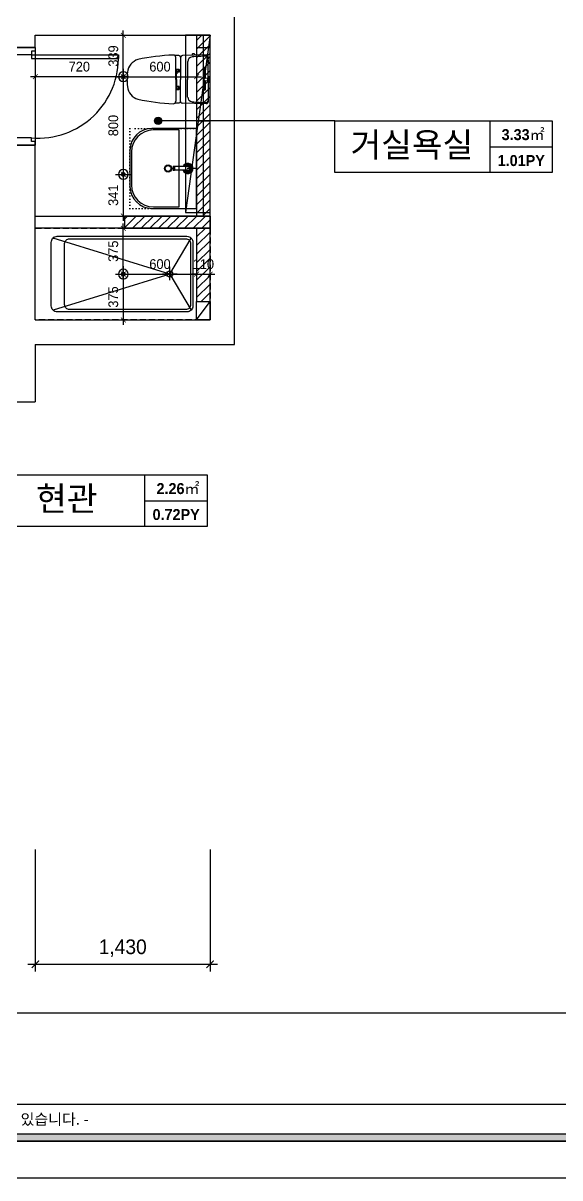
# Model space of a CAD drawing. Header units: inches. Extents: x 3778 to 56227, y -16914 to 35091.
# Drawn here: x 46040 to 50432, y 3795 to 13249 of the extents above; entities that cross this region are included whole.
import ezdxf
from ezdxf.enums import TextEntityAlignment as Align

# ---------------------------------------------------------------- set-up
doc = ezdxf.new("R2010")
doc.units = ezdxf.units.IN
doc.header["$LTSCALE"] = 100
doc.header["$MEASUREMENT"] = 0
doc.header["$PDSIZE"] = 700.071425
for name, pattern in [('DASHED', [0.75, 0.5, -0.25]), ('DOT', [0.25, 0, -0.25]), ('HID', [2.5, 1.5, -1]), ('HIDDEN', [9.525, 6.35, -3.175])]:
    doc.linetypes.add(name, pattern=pattern)
for name, color, linetype in [('0-ELC TEXT', 7, 'Continuous'), ('03-TEXT', 3, 'Continuous'), ('03-WAL NEW', 3, 'Continuous'), ('04_FUR', 6, 'Continuous'), ('06-LIGHT', 4, 'Continuous'), ('07-DIM WAL', 5, 'Continuous'), ('7', 7, 'Continuous'), ('CO-BATH', 6, 'Continuous'), ('F-SYM', 7, 'Continuous'), ('fin', 5, 'Continuous'), ('FORM(YOURNAME)-11', 1, 'Continuous'), ('FUR', 8, 'DASHED'), ('HL', 6, 'HIDDEN'), ('RC-LIGHT', 7, 'Continuous'), ('도면층2', 2, 'Continuous'), ('도면층4', 4, 'Continuous'), ('도면층5', 5, 'Continuous')]:
    doc.layers.add(name, color=color, linetype=linetype)
doc.styles.add('HY 울릉도 L', font='')
doc.styles.add('YOURNAME', font='HY울릉도M.TTF')
doc.styles.add('넥슨고딕', font='NEXONLv1GothicBold.ttf')
doc.styles.add('코레일둥고', font='Korail_Round_Gothic_Medium.ttf')
doc.styles.get('HY 울릉도 L').set_extended_font_data('HY울릉도L')
doc.dimstyles.new('40', dxfattribs={"dimscale": 40, "dimtxt": 2, "dimasz": 1, "dimexe": 1, "dimexo": 1, "dimgap": 1, "dimtad": 1, "dimdec": 0, "dimrnd": 0.05, "dimdsep": 46, "dimlunit": 6, "dimtxsty": 'HY 울릉도 L', "dimblk": 'ARCHTICK', "dimcen": 2.5, "dimdle": 1, "dimclrd": 133, "dimclre": 133, "dimclrt": 30, "dimadec": 0, "dimazin": 0, "dimtfac": 1, "dimtdec": 0, "dimtix": 1, "dimtmove": 2, "dimatfit": 3, "dimldrblk": 'ARCHTICK', "dimfxl": 0, "dimlwd": -1, "dimlwe": -1, "dimarcsym": 0})
doc.dimstyles.new('60', dxfattribs={"dimscale": 60, "dimtxt": 2, "dimasz": 1, "dimexe": 1, "dimexo": 1, "dimgap": 1, "dimtad": 1, "dimdec": 0, "dimrnd": 0.05, "dimdsep": 46, "dimlunit": 6, "dimtxsty": 'HY 울릉도 L', "dimblk": 'ARCHTICK', "dimcen": 2.5, "dimdle": 1, "dimclrd": 133, "dimclre": 133, "dimclrt": 30, "dimadec": 0, "dimazin": 0, "dimtfac": 1, "dimtdec": 0, "dimtix": 1, "dimtmove": 2, "dimatfit": 3, "dimldrblk": 'ARCHTICK', "dimfxl": 0, "dimlwd": -1, "dimlwe": -1, "dimarcsym": 0})

# ---------------------------------------------------------------- blocks, each defined once
blk = doc.blocks.new('FORM-PLAN')
at = {"layer": 'FORM(YOURNAME)-11'}
h = blk.add_hatch(color=256, dxfattribs=at)
h.dxf.hatch_style = 1
h.paths.add_polyline_path([(-71444, 55115), (10556, 55115), (10556, 54915), (-71444, 54915)])
h.paths.add_polyline_path([(-71444, -2085), (10556, -2085), (10556, -2285), (-71444, -2285)])
at = {"layer": 'Defpoints', "color": 158}
blk.add_line((1346, -1285), (-71444, -1285), dxfattribs=at)
for points in [[(-71444, -2285), (10556, -2285), (10556, 55115), (-71444, 55115)], [(-69444, 53115), (-64, 53115), (-64, 1215), (-69444, 1215)]]:
    blk.add_lwpolyline(points, close=True, dxfattribs=at)
at = {"layer": 'FORM(YOURNAME)-11', "color": 250}
blk.add_lwpolyline([(-72444, -3285), (11556, -3285), (11556, 56115), (-72444, 56115)], close=True, dxfattribs=at)
at = {"layer": 'FORM(YOURNAME)-11'}
blk.add_lwpolyline([(-71444, -2085), (10556, -2085), (10556, -2285), (-71444, -2285)], close=True, dxfattribs=at)
at = {"layer": 'FORM(YOURNAME)-11', "color": 1, "style": 'YOURNAME'}
blk.add_text("- 본 도서는 어떠한 경우에도 무단으로 도용할 수 없으며 도용시 '지적재산권' 보호에 관한 법률에 의거, 법적 분쟁이 발생합니다.  또한 본 도서에 관한 모든 저작권은 당사에 있습니다. -", height=300, dxfattribs=at).set_placement((-32990, -1685), align=Align.MIDDLE_CENTER)
at = {"layer": 'FORM(YOURNAME)-11', "color": 3, "style": 'YOURNAME'}
for tag, height, p in [('1', 450, (9905, 18188)), ('2', 450, (9905, 17544)), ('3', 450, (9905, 16257)), ('4', 450, (9905, 14326)), ('5', 515, (9905, 12009)), ('6', 515, (9905, 9757)), ('7', 515, (9905, 7504)), ('8', 515, (9905, 5252)), ('9', 515, (9905, 2999)), ('10', 515, (5655, 811)), ('11', 515, (9905, 747)), ('12', 515, (5655, -1441)), ('13', 515, (9905, -1441))]:
    blk.add_attdef(tag, text='', height=height, dxfattribs=at).set_placement(p, align=Align.MIDDLE_RIGHT)
blk = doc.blocks.new('*U630')
at = {"layer": 'F-SYM', "xscale": 0.3, "yscale": 0.3, "zscale": 0.3}
blk.add_blockref('FORM-PLAN', (51911.1, 4780.9), dxfattribs=at)
blk = doc.blocks.new('FSFF')
at = {"layer": '도면층2'}
for p, q in [((53847.4, 647.4), (53847.4, 8067.4)), ((52217.4, 3177.4), (53647.4, 3177.4)), ((52217.4, 3077.4), (52217.4, 3177.4)), ((53647.4, 847.4), (53647.4, 3177.4)), ((52217.4, 3077.4), (52017.4, 3077.4)), ((52217.4, 2277.4), (52017.4, 2277.4)), ((52217.4, 847.4), (52217.4, 2277.4)), ((52217.4, 847.4), (53647.4, 847.4)), ((52217.4, 647.4), (52217.4, 177.4)), ((52217.4, 647.4), (53847.4, 647.4)), ((51667.4, 177.4), (52217.4, 177.4))]:
    blk.add_line(p, q, dxfattribs=at)
at = {"layer": '도면층4'}
for p, q in [((52017.4, 3077.4), (52217.4, 3077.4)), ((52217.4, 3077.4), (52017.4, 3077.4)), ((52217.4, 3077.4), (52217.4, 2277.4)), ((52187.4, 3017.4), (52897.4, 3017.4)), ((52187.4, 3017.4), (52187.4, 2987.4)), ((52187.4, 2987.4), (52896.8, 2987.4)), ((52897.4, 3017.4), (52897.4, 2987.4)), ((52217.4, 2277.4), (52017.4, 2277.4))]:
    blk.add_line(p, q, dxfattribs=at)
for points in [[(52217.4, 3077.4), (52217.4, 3047.4), (52187.4, 3047.4), (52187.4, 3017.4), (52047.4, 3017.4), (52047.4, 3047.4), (52017.4, 3047.4), (52017.4, 3077.4), (52217.4, 3077.4)], [(52217.4, 2277.4), (52217.4, 2307.4), (52187.4, 2307.4), (52187.4, 2337.4), (52047.4, 2337.4), (52047.4, 2307.4), (52017.4, 2307.4), (52017.4, 2277.4), (52217.4, 2277.4)]]:
    blk.add_lwpolyline(points, dxfattribs=at)
at = {"layer": '도면층5'}
blk.add_arc((52240.5, 2992.1), 656.8, 265.36398, 2.20803, dxfattribs=at)
blk = doc.blocks.new('CJWSWJDEH')
at = {"layer": '03-WAL NEW'}
h = blk.add_hatch(dxfattribs=at)
h.set_pattern_fill('_USER', color=8, scale=50, angle=45, pattern_type=0)
h.set_pattern_definition([(45, (28388.65, -34815.21), (-35.35534, 35.35534), [])])
h.paths.add_polyline_path([(47569.8, 13149.4), (47459.8, 13149.4), (47459.8, 11669.4), (47569.8, 11669.4)])
h = blk.add_hatch(dxfattribs=at)
h.set_pattern_fill('_USER', color=256, scale=50, angle=45, pattern_type=0)
h.set_pattern_definition([(45, (25800, 50), (-35.35534, 35.35534), [])])
h.paths.add_polyline_path([(47569.8, 11669.4), (46869.8, 11669.4), (46869.8, 11569.4), (47569.8, 11569.4)])
h = blk.add_hatch(dxfattribs=at)
h.set_pattern_fill('_USER', color=8, scale=50, angle=45, pattern_type=0)
h.set_pattern_definition([(45, (40458.65, -33050.21), (-35.35534, 35.35534), [])])
h.paths.add_polyline_path([(47459.8, 10969.4), (47569.8, 10969.4), (47569.8, 11569.4), (47459.8, 11569.4)])
at = {"color": 8}
blk.add_line((47459.8, 12059.4), (47381.8, 12059.4), dxfattribs=at)
at = {"layer": '03-WAL NEW'}
for p, q in [((47459.8, 13049.4), (47569.8, 13049.4)), ((47459.8, 12449.4), (47569.8, 12449.4))]:
    blk.add_line(p, q, dxfattribs=at)
for points in [[(47569.8, 13149.4), (47459.8, 13149.4), (47459.8, 11669.4), (47569.8, 11669.4), (47569.8, 13149.4)], [(47569.8, 11669.4), (46869.8, 11669.4), (46869.8, 11569.4), (47569.8, 11569.4), (47569.8, 11669.4)]]:
    blk.add_lwpolyline(points, dxfattribs=at)
for points in [[(46139.8, 11669.4), (47569.8, 11669.4), (47569.8, 11569.4), (46139.8, 11569.4)], [(47459.8, 10969.4), (47569.8, 10969.4), (47569.8, 11569.4), (47459.8, 11569.4)]]:
    blk.add_lwpolyline(points, close=True, dxfattribs=at)
at = {"layer": '04_FUR', "color": 8}
blk.add_line((47569.8, 13149.4), (47369.8, 11699.4), dxfattribs=at)
blk.add_lwpolyline([(47369.8, 11699.4), (47569.8, 11699.4), (47569.8, 13149.4), (47369.8, 13149.4)], close=True, dxfattribs=at)
at = {"layer": 'CO-BATH', "color": 8}
for p, q in [((47459.8, 12386.4), (47093.8, 12386.4)), ((47459.8, 11732.4), (47459.8, 12386.4)), ((47315.8, 12374.4), (47105.8, 12374.4)), ((47315.8, 11744.4), (47315.8, 12374.4)), ((46913.8, 12206.4), (46913.8, 11912.4)), ((46925.8, 12194.4), (46925.8, 11924.4)), ((47267.2, 12076.8), (47267.2, 12042)), ((47273.2, 12076.8), (47267.2, 12076.8)), ((47273.2, 12042), (47267.2, 12042)), ((47273.2, 12076.8), (47273.2, 12042)), ((47279.2, 12075.6), (47273.2, 12075.6)), ((47279.2, 12043.2), (47273.2, 12043.2)), ((47279.2, 12075.6), (47279.2, 12043.2)), ((47387.8, 12074.4), (47279.2, 12074.4)), ((47387.8, 12044.4), (47279.2, 12044.4)), ((47093.8, 11732.4), (47459.8, 11732.4)), ((47105.8, 11744.4), (47315.8, 11744.4)), ((47239.8, 11194.4), (46284.5, 11489.8)), ((47239.8, 11194.4), (47415.2, 11489.8)), ((47239.8, 11144.4), (47239.8, 11254.4)), ((47239.8, 11194.4), (46284.5, 10899.1)), ((47299.8, 11194.4), (47179.8, 11194.4)), ((47239.8, 11194.4), (47415.2, 10899.1)), ((47459.8, 10819.4), (47569.8, 10969.4))]:
    blk.add_line(p, q, dxfattribs=at)
at = {"layer": 'CO-BATH', "color": 8, "linetype": 'DOT'}
blk.add_lwpolyline([(46913.8, 12386.4), (46913.8, 11732.4), (47459.8, 11732.4), (47459.8, 12386.4)], close=True, dxfattribs=at)
at = {"layer": 'CO-BATH', "color": 8}
for points in [[(47429.8, 11194.4), (47429.8, 10934.4, -0.414214), (47379.8, 10884.4), (46319.8, 10884.4, -0.414214), (46269.8, 10934.4), (46269.8, 11454.4, -0.414214), (46319.8, 11504.4), (47379.8, 11504.4, -0.414214), (47429.8, 11454.4), (47429.8, 11194.4)], [(47409.8, 11194.4), (47409.8, 10944.4, -0.414214), (47369.8, 10904.4), (46419.8, 10904.4, -0.414214), (46379.8, 10944.4), (46379.8, 11444.4, -0.414214), (46419.8, 11484.4), (47369.8, 11484.4, -0.414214), (47409.8, 11444.4)]]:
    blk.add_lwpolyline(points, format="xyb", close=True, dxfattribs=at)
blk.add_lwpolyline([(47459.8, 10969.4), (47569.8, 10969.4), (47569.8, 10819.4), (47459.8, 10819.4)], close=True, dxfattribs=at)
for radius in [30, 24]:
    blk.add_circle((47225.8, 12059.4), radius, dxfattribs=at)
for centre, radius, start, end in [((47093.8, 12206.4), 180, 90, 180), ((47105.8, 12194.4), 180, 90, 180), ((47387.8, 12059.4), 42, 200.92481, 159.07514), ((47387.8, 12059.4), 36, 204.62429, 155.37566), ((47387.8, 12059.4), 30, 209.99998, 149.99998), ((47387.8, 12059.4), 21.6, 223.98294, 136.01701), ((47387.8, 12059.4), 15, 269.99998, 89.99998), ((47093.8, 11912.4), 180, 180, 270), ((47105.8, 11924.4), 180, 180, 270)]:
    blk.add_arc(centre, radius, start, end, dxfattribs=at)
blk.add_ellipse((47239.8, 11194.4), major_axis=(-17.7, 17.7), ratio=1, dxfattribs=at)
at = {"layer": 'fin', "color": 8}
for p, q in [((47289.1, 12788.8), (47289.1, 12968.1)), ((47328.4, 12969.2), (47328.4, 12788.8)), ((47553.4, 12796.8), (47553.4, 12961.4)), ((47554.8, 12944.6), (47554.8, 12957.1)), ((47386.2, 12934.1), (47386.2, 12788.8)), ((47554.8, 12944.6), (47554.8, 12932.1)), ((47289.1, 12788.8), (47289.1, 12609.6)), ((47328.4, 12608.5), (47328.4, 12788.8)), ((47386.2, 12643.6), (47386.2, 12788.8)), ((47553.4, 12780.9), (47553.4, 12616.2))]:
    blk.add_line(p, q, dxfattribs=at)
for points in [[(47328.4, 12969.2, 0.371724), (47313.7, 12983.6, 0.003515), (47282.8, 12982.8, 0.320541)], [(47553.4, 12961.4), (47553.4, 12973.8, 0.421209), (47538, 12988.8), (47343, 12984.2, 0.001659)], [(47328.4, 12608.5, -0.371724), (47313.7, 12594.1, -0.003515), (47282.8, 12594.9, -0.320541)], [(47553.4, 12616.2), (47553.4, 12603.8, -0.421209), (47538, 12588.8), (47343, 12593.5, -0.001659)]]:
    blk.add_lwpolyline(points, format="xyb", dxfattribs=at)
for centre, radius, start, end in [((47018.7, 12833.1), 125.5, 108.2964, 173.42408), ((47350.6, 11143.2), 1846.7, 92.55377, 101.59784), ((47269.1, 12968.1), 20, 0, 92.3333), ((47343.4, 12969.2), 15, 91.36509, 180), ((47426.2, 12932.3), 40, 95.94375, 177.51291), ((47525.6, 11977.5), 1000, 89.31159, 95.94375), ((47537.4, 12961.4), 16, 0, 89.31159), ((47569.8, 12957.1), 15, 90, 180), ((47569.8, 12932.1), 15, 180, 270), ((47295.7, 12788.8), 405.9, 171.69926, 180), ((47295.7, 12788.8), 405.9, 180, 188.30074), ((47018.7, 12744.6), 125.5, 186.57592, 251.7036), ((47350.6, 14434.5), 1846.7, 258.40216, 267.44623), ((47269.1, 12609.6), 20, 267.6667, 0), ((47343.4, 12608.5), 15, 180, 268.63491), ((47426.2, 12645.3), 40, 182.48709, 264.05625), ((47525.6, 13600.2), 1000, 264.05625, 270.68841), ((47537.4, 12616.2), 16, 270.68841, 0)]:
    blk.add_arc(centre, radius, start, end, dxfattribs=at)
at = {"layer": 'FUR', "color": 8}
blk.add_lwpolyline([(47569.8, 10819.4), (46139.8, 10819.4), (46139.8, 11569.4), (47569.8, 11569.4), (47569.8, 10819.4)], dxfattribs=at)
at = {"layer": 'HL', "color": 8, "linetype": 'Continuous'}
for p, q in [((47423.3, 12993.8), (47423.3, 12986.1)), ((47439.4, 12997.8), (47427.3, 12997.8)), ((47443.4, 12993.8), (47443.4, 12986.6)), ((47521.8, 12875.3), (47521.8, 12796.3)), ((47528.8, 12875.3), (47528.8, 12797.4)), ((47296.2, 12788.8), (47296.2, 12835.2)), ((47296.2, 12788.8), (47296.2, 12742.5)), ((47513.7, 12794.8), (47548.1, 12800.2)), ((47513.7, 12794.8), (47513.7, 12782.8)), ((47513.7, 12782.8), (47548.1, 12777.5)), ((47521.8, 12781.4), (47521.8, 12702.3)), ((47528.8, 12780.3), (47528.8, 12702.3)), ((47548.1, 12800.2), (47555.1, 12795.8)), ((47548.1, 12800.2), (47548.1, 12777.5)), ((47548.1, 12777.5), (47555.1, 12781.9)), ((47555.1, 12795.8), (47559.8, 12801.2)), ((47555.1, 12795.8), (47555.1, 12781.9)), ((47555.1, 12781.9), (47559.8, 12776.5)), ((47559.8, 12812.8), (47569.8, 12812.8)), ((47559.8, 12812.8), (47559.8, 12764.8)), ((47559.8, 12764.8), (47569.8, 12764.8))]:
    blk.add_line(p, q, dxfattribs=at)
for points in [[(47289.1, 12871.4), (47313.3, 12871.4, -0.414214), (47317.3, 12867.4), (47317.3, 12850.9, -0.414214), (47313.3, 12846.9), (47297.8, 12846.9), (47289.1, 12846.9)], [(47297.8, 12846.9), (47297.8, 12837.2, -0.414214), (47295.8, 12835.2), (47289.1, 12835.2)], [(47297.8, 12730.8), (47297.8, 12740.5, 0.414214), (47295.8, 12742.5), (47289.1, 12742.5)], [(47289.1, 12706.3), (47313.3, 12706.3, 0.414214), (47317.3, 12710.3), (47317.3, 12726.8, 0.414214), (47313.3, 12730.8), (47297.8, 12730.8), (47289.1, 12730.8)]]:
    blk.add_lwpolyline(points, format="xyb", dxfattribs=at)
for centre in [(47303.4, 12858.8), (47303.4, 12718.8)]:
    blk.add_circle(centre, 8, dxfattribs=at)
for centre, radius, start, end in [((47427.3, 12993.8), 4, 90, 180), ((47439.4, 12993.8), 4, 0, 90), ((47525.3, 12875.3), 3.5, 0, 180), ((47525.3, 12702.3), 3.5, 180, 0)]:
    blk.add_arc(centre, radius, start, end, dxfattribs=at)
at = {"layer": '07-DIM WAL'}
blk.add_blockref('FSFF', (-6077.6, 9972), dxfattribs=at)
blk = doc.blocks.new('_ArchTick')
at = {"color": 0, "linetype": 'ByBlock', "const_width": 0.15}
blk.add_lwpolyline([(-0.5, -0.5), (0.5, 0.5)], dxfattribs=at)
blk = doc.blocks.new('*D168')
at = {"layer": '07-DIM WAL', "color": 133}
for p, q in [((46139.8, 6483.4), (46139.8, 5484.4)), ((47569.8, 6483.4), (47569.8, 5484.4)), ((46079.8, 5544.4), (47629.8, 5544.4))]:
    blk.add_line(p, q, dxfattribs=at)
at = {"layer": 'Defpoints', "color": 0}
for p in [(46139.8, 6543.4), (47569.8, 6543.4), (47569.8, 5544.4)]:
    blk.add_point(p, dxfattribs=at)
at = {"layer": '07-DIM WAL', "color": 133, "xscale": 60, "yscale": 60, "zscale": 60, "rotation": 180}
blk.add_blockref('_ArchTick', (46139.8, 5544.4), dxfattribs=at)
at = {"layer": '07-DIM WAL', "color": 133, "xscale": 60, "yscale": 60, "zscale": 60}
blk.add_blockref('_ArchTick', (47569.8, 5544.4), dxfattribs=at)
at = {"layer": '07-DIM WAL', "color": 30, "insert": (46854.8, 5676.4), "char_height": 120, "attachment_point": 5, "style": 'HY 울릉도 L'}
blk.add_mtext('1,430', dxfattribs=at)
blk = doc.blocks.new('hallogen')
h = blk.add_hatch(color=256)
h.dxf.hatch_style = 1
edge = h.paths.add_edge_path()
edge.add_arc((48592, 60854), 31.2, 0, 360, ccw=False)
at = {"color": 1, "linetype": 'Continuous'}
for p, q in [((48592, 60954), (48592, 60754)), ((48692, 60854), (48492, 60854))]:
    blk.add_line(p, q, dxfattribs=at)
at = {"color": 4, "linetype": 'Continuous'}
blk.add_circle((48592, 60854), 62.5, dxfattribs=at)
blk = doc.blocks.new('*D418')
at = {"layer": '07-DIM WAL', "color": 133}
blk.add_line((46859.8, 12770.7), (46859.8, 13189.4), dxfattribs=at)
at = {"layer": 'Defpoints', "color": 0}
for p in [(46859.8, 13149.4), (46859.8, 13149.4), (46859.8, 12810.7)]:
    blk.add_point(p, dxfattribs=at)
at = {"layer": '07-DIM WAL', "color": 133, "xscale": 40, "yscale": 40, "zscale": 40}
for p, rotation in [((46859.8, 13149.4), 90), ((46859.8, 12810.7), 270)]:
    blk.add_blockref('_ArchTick', p, dxfattribs=dict(at, rotation=rotation))
at = {"layer": '07-DIM WAL', "color": 30, "insert": (46778, 12980.1), "char_height": 80, "attachment_point": 5, "rotation": 90, "style": 'HY 울릉도 L'}
blk.add_mtext('339', dxfattribs=at)
blk = doc.blocks.new('*D419')
at = {"layer": '07-DIM WAL', "color": 133}
for p, q in [((46819.8, 12810.7), (47499.8, 12810.7)), ((47459.8, 12772.8), (47459.8, 12770.7))]:
    blk.add_line(p, q, dxfattribs=at)
at = {"layer": 'Defpoints', "color": 0}
for p in [(46859.8, 12810.7), (47459.8, 12812.8), (47459.8, 12810.7)]:
    blk.add_point(p, dxfattribs=at)
at = {"layer": '07-DIM WAL', "color": 133, "xscale": 40, "yscale": 40, "zscale": 40, "rotation": 180}
blk.add_blockref('_ArchTick', (46859.8, 12810.7), dxfattribs=at)
at = {"layer": '07-DIM WAL', "color": 133, "xscale": 40, "yscale": 40, "zscale": 40}
blk.add_blockref('_ArchTick', (47459.8, 12810.7), dxfattribs=at)
at = {"layer": '07-DIM WAL', "color": 30, "insert": (47159.8, 12892.4), "char_height": 80, "attachment_point": 5, "style": 'HY 울릉도 L'}
blk.add_mtext('600', dxfattribs=at)
blk = doc.blocks.new('*D420')
at = {"layer": '07-DIM WAL', "color": 133}
blk.add_line((46859.8, 12850.7), (46859.8, 11970.7), dxfattribs=at)
at = {"layer": 'Defpoints', "color": 0}
for p in [(46859.8, 12810.7), (46859.8, 12010.7), (46859.8, 12010.7)]:
    blk.add_point(p, dxfattribs=at)
at = {"layer": '07-DIM WAL', "color": 133, "xscale": 40, "yscale": 40, "zscale": 40}
for p, rotation in [((46859.8, 12810.7), 90), ((46859.8, 12010.7), 270)]:
    blk.add_blockref('_ArchTick', p, dxfattribs=dict(at, rotation=rotation))
at = {"layer": '07-DIM WAL', "color": 30, "insert": (46778.1, 12410.7), "char_height": 80, "attachment_point": 5, "rotation": 90, "style": 'HY 울릉도 L'}
blk.add_mtext('800', dxfattribs=at)
blk = doc.blocks.new('*D421')
at = {"layer": '07-DIM WAL', "color": 133}
blk.add_line((46859.8, 12050.7), (46859.8, 11629.4), dxfattribs=at)
at = {"layer": 'Defpoints', "color": 0}
for p in [(46859.8, 12010.7), (46859.8, 11669.4), (46859.8, 11669.4)]:
    blk.add_point(p, dxfattribs=at)
at = {"layer": '07-DIM WAL', "color": 133, "xscale": 40, "yscale": 40, "zscale": 40}
for p, rotation in [((46859.8, 12010.7), 90), ((46859.8, 11669.4), 270)]:
    blk.add_blockref('_ArchTick', p, dxfattribs=dict(at, rotation=rotation))
at = {"layer": '07-DIM WAL', "color": 30, "insert": (46778, 11840.1), "char_height": 80, "attachment_point": 5, "rotation": 90, "style": 'HY 울릉도 L'}
blk.add_mtext('341', dxfattribs=at)
blk = doc.blocks.new('*D422')
at = {"layer": '07-DIM WAL', "color": 133}
blk.add_line((46899.8, 12810.7), (46099.8, 12810.7), dxfattribs=at)
at = {"layer": 'Defpoints', "color": 0}
for p in [(46139.8, 12810.7), (46139.8, 12810.7), (46859.8, 12810.7)]:
    blk.add_point(p, dxfattribs=at)
at = {"layer": '07-DIM WAL', "color": 133, "xscale": 40, "yscale": 40, "zscale": 40, "rotation": 180}
blk.add_blockref('_ArchTick', (46139.8, 12810.7), dxfattribs=at)
at = {"layer": '07-DIM WAL', "color": 133, "xscale": 40, "yscale": 40, "zscale": 40}
blk.add_blockref('_ArchTick', (46859.8, 12810.7), dxfattribs=at)
at = {"layer": '07-DIM WAL', "color": 30, "insert": (46499.8, 12892.4), "char_height": 80, "attachment_point": 5, "style": 'HY 울릉도 L'}
blk.add_mtext('720', dxfattribs=at)
blk = doc.blocks.new('*D423')
at = {"layer": '07-DIM WAL', "color": 133}
blk.add_line((46819.8, 11194.4), (47499.8, 11194.4), dxfattribs=at)
at = {"layer": 'Defpoints', "color": 0}
for p in [(46859.8, 11194.4), (47459.8, 11194.4), (47459.8, 11194.4)]:
    blk.add_point(p, dxfattribs=at)
at = {"layer": '07-DIM WAL', "color": 133, "xscale": 40, "yscale": 40, "zscale": 40, "rotation": 180}
blk.add_blockref('_ArchTick', (46859.8, 11194.4), dxfattribs=at)
at = {"layer": '07-DIM WAL', "color": 133, "xscale": 40, "yscale": 40, "zscale": 40}
blk.add_blockref('_ArchTick', (47459.8, 11194.4), dxfattribs=at)
at = {"layer": '07-DIM WAL', "color": 30, "insert": (47159.8, 11276.1), "char_height": 80, "attachment_point": 5, "style": 'HY 울릉도 L'}
blk.add_mtext('600', dxfattribs=at)
blk = doc.blocks.new('*D424')
at = {"layer": '07-DIM WAL', "color": 133}
for p, q in [((47459.8, 11194.4), (47419.8, 11194.4)), ((47459.8, 11194.4), (47569.8, 11194.4)), ((47569.8, 11194.4), (47609.8, 11194.4)), ((47569.8, 11156.4), (47569.8, 11154.4))]:
    blk.add_line(p, q, dxfattribs=at)
at = {"layer": 'Defpoints', "color": 0}
for p in [(47459.8, 11194.4), (47569.8, 11196.4), (47569.8, 11194.4)]:
    blk.add_point(p, dxfattribs=at)
at = {"layer": '07-DIM WAL', "color": 133, "xscale": 40, "yscale": 40, "zscale": 40}
blk.add_blockref('_ArchTick', (47459.8, 11194.4), dxfattribs=at)
at = {"layer": '07-DIM WAL', "color": 133, "xscale": 40, "yscale": 40, "zscale": 40, "rotation": 180}
blk.add_blockref('_ArchTick', (47569.8, 11194.4), dxfattribs=at)
at = {"layer": '07-DIM WAL', "color": 30, "insert": (47514.8, 11276.1), "char_height": 80, "attachment_point": 5, "style": 'HY 울릉도 L'}
blk.add_mtext('110', dxfattribs=at)
blk = doc.blocks.new('*D425')
at = {"layer": '07-DIM WAL', "color": 133}
for p, q in [((46824.8, 11194.4), (46819.8, 11194.4)), ((46859.8, 11234.4), (46859.8, 10779.4))]:
    blk.add_line(p, q, dxfattribs=at)
at = {"layer": 'Defpoints', "color": 0}
for p in [(46864.8, 11194.4), (46859.8, 10819.4), (46859.8, 10819.4)]:
    blk.add_point(p, dxfattribs=at)
at = {"layer": '07-DIM WAL', "color": 133, "xscale": 40, "yscale": 40, "zscale": 40}
for p, rotation in [((46859.8, 11194.4), 90), ((46859.8, 10819.4), 270)]:
    blk.add_blockref('_ArchTick', p, dxfattribs=dict(at, rotation=rotation))
at = {"layer": '07-DIM WAL', "color": 30, "insert": (46778, 11006.9), "char_height": 80, "attachment_point": 5, "rotation": 90, "style": 'HY 울릉도 L'}
blk.add_mtext('375', dxfattribs=at)
blk = doc.blocks.new('*D426')
at = {"layer": '07-DIM WAL', "color": 133}
blk.add_line((46859.8, 11154.4), (46859.8, 11609.4), dxfattribs=at)
at = {"layer": 'Defpoints', "color": 0}
for p in [(46859.8, 11569.4), (46859.8, 11569.4), (46859.8, 11194.4)]:
    blk.add_point(p, dxfattribs=at)
at = {"layer": '07-DIM WAL', "color": 133, "xscale": 40, "yscale": 40, "zscale": 40}
for p, rotation in [((46859.8, 11569.4), 90), ((46859.8, 11194.4), 270)]:
    blk.add_blockref('_ArchTick', p, dxfattribs=dict(at, rotation=rotation))
at = {"layer": '07-DIM WAL', "color": 30, "insert": (46778, 11381.9), "char_height": 80, "attachment_point": 5, "rotation": 90, "style": 'HY 울릉도 L'}
blk.add_mtext('375', dxfattribs=at)

msp = doc.modelspace()

# ---------------------------------------------------------------- hatches: boundary and pattern name
at = {"layer": '0-ELC TEXT'}
h = msp.add_hatch(color=256, dxfattribs=at)
h.dxf.hatch_style = 1
edge = h.paths.add_edge_path()
edge.add_arc((47145.2, 12449.6), 30, 0, 360)

# ---------------------------------------------------------------- linework, layer by layer
for p, q in [((48591.5, 12449.6), (47145.2, 12449.6)), ((49860.2, 12025.1), (49860.2, 12449.6)), ((49860.2, 12237.3), (50369.8, 12237.3)), ((47036.5, 9127.2), (47036.5, 9551.8)), ((47036.5, 9339.5), (47546.1, 9339.5))]:
    msp.add_line(p, q, dxfattribs=at)
for points in [[(48591.5, 12449.6), (50369.8, 12449.6), (50369.8, 12025.1), (48591.5, 12025.1)], [(45767.8, 9551.8), (47546.1, 9551.8), (47546.1, 9127.2), (45767.8, 9127.2)]]:
    msp.add_lwpolyline(points, close=True, dxfattribs=at)
msp.add_circle((47145.2, 12449.6), 30, dxfattribs=at)
at = {"layer": '06-LIGHT', "color": 10, "linetype": 'HID', "const_width": 10}
msp.add_lwpolyline([(47514.8, 13149.4), (47514.8, 11669.4)], dxfattribs=at)

# ---------------------------------------------------------------- block references
at = {"layer": '07-DIM WAL'}
msp.add_blockref('*U630', (0, 0), dxfattribs=at)
at = {"layer": '7'}
msp.add_blockref('CJWSWJDEH', (0, 0), dxfattribs=at)
at = {"layer": 'RC-LIGHT', "xscale": -0.64, "yscale": 0.64, "zscale": 0.64}
for p in [(77958.5, -26136), (77958.5, -26936), (77958.5, -27752.3)]:
    msp.add_blockref('hallogen', p, dxfattribs=at)

# ---------------------------------------------------------------- texts
at = {"layer": '03-TEXT'}
for s, height, style, p in [('3.33㎡', 90, '넥슨고딕', (50131, 12291.4)), ('거실욕실', 200, '코레일둥고', (49220.6, 12154)), ('1.01PY', 90, '넥슨고딕', (50115.6, 12079.2)), ('현관', 200, '코레일둥고', (46396.9, 9256.2)), ('2.26㎡', 90, '넥슨고딕', (47307.3, 9393.6)), ('0.72PY', 90, '넥슨고딕', (47291.9, 9181.4))]:
    msp.add_text(s, height=height, dxfattribs=dict(at, style=style)).set_placement(p, align=Align.CENTER)

# ---------------------------------------------------------------- dimensions: what is measured, and where the dimension line sits
at = {"layer": '07-DIM WAL'}
for base, p1, p2, picture, middle in [((46859.8, 13149.4), (46859.8, 12810.7), (46859.8, 13149.4), '*D418', (46778, 12980.1)), ((46859.8, 12010.7), (46859.8, 12810.7), (46859.8, 12010.7), '*D420', (46778.1, 12410.7)), ((46859.8, 11669.4), (46859.8, 12010.7), (46859.8, 11669.4), '*D421', (46778, 11840.1)), ((46859.8, 11569.4), (46859.8, 11194.4), (46859.8, 11569.4), '*D426', (46778, 11381.9)), ((46859.8, 10819.4), (46864.8, 11194.4), (46859.8, 10819.4), '*D425', (46778, 11006.9))]:
    dim = msp.add_linear_dim(base=base, p1=p1, p2=p2, angle=90, dimstyle='40', override={"dimfxl": 1.25}, dxfattribs=at)
    dim.commit()
    dim.dimension.update_dxf_attribs({"geometry": picture, "text_midpoint": middle})
for base, p1, p2, picture, middle in [((46139.8, 12810.7), (46859.8, 12810.7), (46139.8, 12810.7), '*D422', (46499.8, 12892.4)), ((47459.8, 12810.7), (46859.8, 12810.7), (47459.8, 12812.8), '*D419', (47159.8, 12892.4)), ((47459.8, 11194.4), (46859.8, 11194.4), (47459.8, 11194.4), '*D423', (47159.8, 11276.1)), ((47569.8, 11194.4), (47459.8, 11194.4), (47569.8, 11196.4), '*D424', (47514.8, 11276.1))]:
    dim = msp.add_linear_dim(base=base, p1=p1, p2=p2, dimstyle='40', override={"dimfxl": 1.25}, dxfattribs=at)
    dim.commit()
    dim.dimension.update_dxf_attribs({"geometry": picture, "text_midpoint": middle})
dim = msp.add_linear_dim(base=(47569.8, 5544.4), p1=(46139.8, 6543.4), p2=(47569.8, 6543.4), dimstyle='60', dxfattribs=at)
dim.commit()
dim.dimension.update_dxf_attribs({"geometry": '*D168', "text_midpoint": (46854.8, 5676.4)})

doc.saveas('drawing.dxf')
